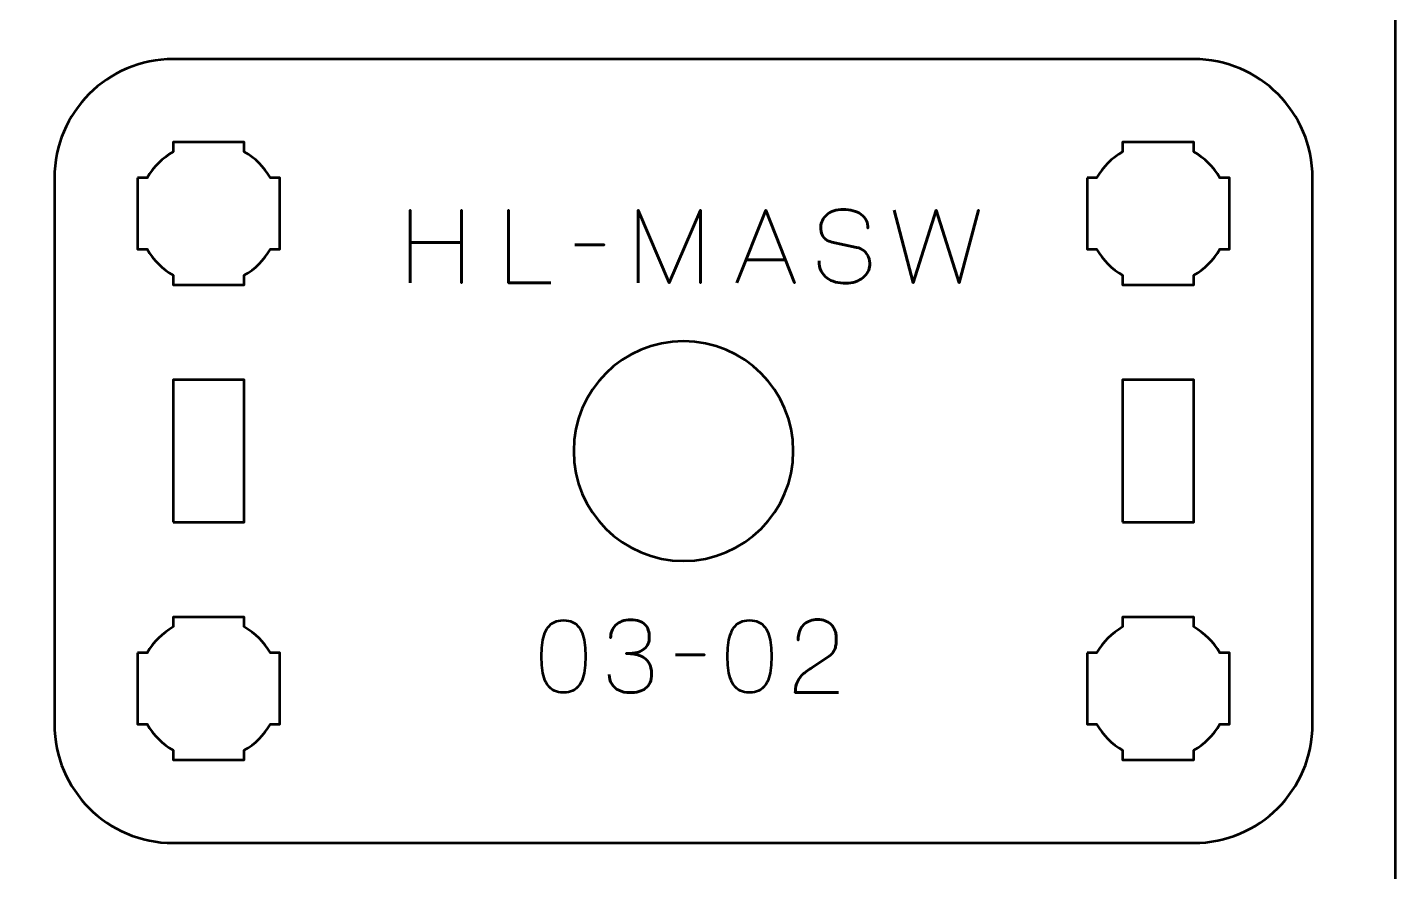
# Model space of a CAD drawing. Header units: centimetres. Extents: x -21 to 0, y -29.7 to 0.
# Drawn here: x -5.76 to 0, y -9.82 to -6.27 of the extents above; entities that cross this region are included whole.
import ezdxf

# ---------------------------------------------------------------- set-up
doc = ezdxf.new("R2010")
doc.units = ezdxf.units.CM
doc.header["$MEASUREMENT"] = 0
doc.layers.add('Layer 1', color=7, linetype='Continuous')

msp = doc.modelspace()

# ---------------------------------------------------------------- linework, layer by layer
at = {"layer": 'Layer 1', "lineweight": 53}
for points in [[(-5.15, -8.35), (-4.85, -8.35), (-4.85, -7.75), (-5.15, -7.75), (-5.15, -8.35)], [(-1.15, -8.35), (-0.85, -8.35), (-0.85, -7.75), (-1.15, -7.75), (-1.15, -8.35)]]:
    msp.add_lwpolyline(points, close=True, dxfattribs=at)
at = {"layer": 'Layer 1', "color": 1, "lineweight": 53}
msp.add_open_spline([(-21.00003, -29.19995), (-21.00003, -29.19995), (-21.00003, -2.89992), (-21.00003, -2.89992), (-21.00003, -2.89992), (-21.00003, -2.81709), (-20.93286, -2.74992), (-20.85003, -2.74992), (-20.85003, -2.74992), (-20.7672, -2.74992), (-20.70003, -2.68275), (-20.70003, -2.59992), (-20.70003, -2.59992), (-20.70003, -2.51709), (-20.7672, -2.44992), (-20.85003, -2.44992), (-20.85003, -2.44992), (-20.93286, -2.44992), (-21.00003, -2.38275), (-21.00003, -2.29992), (-21.00003, -2.29992), (-21.00003, -2.21709), (-20.93286, -2.14992), (-20.85003, -2.14992), (-20.85003, -2.14992), (-20.7672, -2.14992), (-20.70003, -2.08275), (-20.70003, -1.99992), (-20.70003, -1.99992), (-20.70003, -1.91709), (-20.7672, -1.84992), (-20.85003, -1.84992), (-20.85003, -1.84992), (-20.93286, -1.84992), (-21.00003, -1.78275), (-21.00003, -1.69992), (-21.00003, -1.69992), (-21.00003, -1.61709), (-20.93286, -1.54992), (-20.85003, -1.54992), (-20.85003, -1.54992), (-20.7672, -1.54992), (-20.70003, -1.48275), (-20.70003, -1.39992), (-20.70003, -1.39992), (-20.70003, -1.31709), (-20.7672, -1.24992), (-20.85003, -1.24992), (-20.85003, -1.24992), (-20.93286, -1.24992), (-21.00003, -1.18275), (-21.00003, -1.09992), (-21.00003, -1.09992), (-21.00003, -1.09992), (-21.00003, -0.49992), (-21.00003, -0.49992), (-21.00003, -0.49992), (-21.00003, -0.22295), (-20.77694, 0.00004), (-20.49994, 0.00004), (-20.49994, 0.00004), (-20.49994, 0.00004), (-0.50008, 0.00004), (-0.50008, 0.00004), (-0.50008, 0.00004), (-0.22294, 0.00004), (0.00002, -0.22295), (0.00002, -0.49992), (0.00002, -0.49992), (0.00002, -0.49992), (0.00002, -29.19995), (0.00002, -29.19995), (0.00002, -29.19995), (0.00002, -29.47695), (-0.22294, -29.70004), (-0.50008, -29.70004), (-0.50008, -29.70004), (-0.50008, -29.70004), (-20.49994, -29.70004), (-20.49994, -29.70004), (-20.49994, -29.70004), (-20.77694, -29.70004), (-21.00003, -29.47695), (-21.00003, -29.19995)], degree=3, knots=[0, 0, 0, 0, 0.047619, 0.047619, 0.047619, 0.047619, 0.0952381, 0.0952381, 0.0952381, 0.0952381, 0.1428571, 0.1428571, 0.1428571, 0.1428571, 0.1904762, 0.1904762, 0.1904762, 0.1904762, 0.2380952, 0.2380952, 0.2380952, 0.2380952, 0.2857143, 0.2857143, 0.2857143, 0.2857143, 0.3333333, 0.3333333, 0.3333333, 0.3333333, 0.3809524, 0.3809524, 0.3809524, 0.3809524, 0.4285714, 0.4285714, 0.4285714, 0.4285714, 0.4761905, 0.4761905, 0.4761905, 0.4761905, 0.5238095, 0.5238095, 0.5238095, 0.5238095, 0.5714286, 0.5714286, 0.5714286, 0.5714286, 0.6190476, 0.6190476, 0.6190476, 0.6190476, 0.6666667, 0.6666667, 0.6666667, 0.6666667, 0.7142857, 0.7142857, 0.7142857, 0.7142857, 0.7619048, 0.7619048, 0.7619048, 0.7619048, 0.8095238, 0.8095238, 0.8095238, 0.8095238, 0.8571429, 0.8571429, 0.8571429, 0.8571429, 0.9047619, 0.9047619, 0.9047619, 0.9047619, 0.952381, 0.952381, 0.952381, 0.952381, 1, 1, 1, 1], dxfattribs=at)
at = {"layer": 'Layer 1', "color": 3, "lineweight": 53}
msp.add_open_spline([(-5.65, -9.2), (-5.65, -9.2), (-5.65, -6.9), (-5.65, -6.9), (-5.65, -6.9), (-5.65, -6.62391), (-5.42609, -6.4), (-5.15, -6.4), (-5.15, -6.4), (-5.15, -6.4), (-0.85, -6.4), (-0.85, -6.4), (-0.85, -6.4), (-0.57391, -6.4), (-0.35, -6.62391), (-0.35, -6.9), (-0.35, -6.9), (-0.35, -6.9), (-0.35, -9.2), (-0.35, -9.2), (-0.35, -9.2), (-0.35, -9.47609), (-0.57391, -9.7), (-0.85, -9.7), (-0.85, -9.7), (-0.85, -9.7), (-5.15, -9.7), (-5.15, -9.7), (-5.15, -9.7), (-5.42609, -9.7), (-5.65, -9.47609), (-5.65, -9.2)], degree=3, knots=[0, 0, 0, 0, 0.125, 0.125, 0.125, 0.125, 0.25, 0.25, 0.25, 0.25, 0.375, 0.375, 0.375, 0.375, 0.5, 0.5, 0.5, 0.5, 0.625, 0.625, 0.625, 0.625, 0.75, 0.75, 0.75, 0.75, 0.875, 0.875, 0.875, 0.875, 1, 1, 1, 1], dxfattribs=at)
at = {"layer": 'Layer 1', "lineweight": 53}
for points, knots in [([(-5.3, -6.9), (-5.3, -6.9), (-5.25985, -6.9), (-5.25985, -6.9), (-5.25985, -6.9), (-5.2335, -6.85447), (-5.19553, -6.8165), (-5.15, -6.79015), (-5.15, -6.79015), (-5.15, -6.79015), (-5.15, -6.75), (-5.15, -6.75), (-5.15, -6.75), (-5.15, -6.75), (-5, -6.75), (-5, -6.75), (-5, -6.75), (-5, -6.75), (-4.85, -6.75), (-4.85, -6.75), (-4.85, -6.75), (-4.85, -6.75), (-4.85, -6.79015), (-4.85, -6.79015), (-4.85, -6.79015), (-4.80447, -6.8165), (-4.7665, -6.85447), (-4.74015, -6.9), (-4.74015, -6.9), (-4.74015, -6.9), (-4.7, -6.9), (-4.7, -6.9), (-4.7, -6.9), (-4.7, -6.9), (-4.7, -7.05), (-4.7, -7.05), (-4.7, -7.05), (-4.7, -7.05), (-4.7, -7.2), (-4.7, -7.2), (-4.7, -7.2), (-4.7, -7.2), (-4.74015, -7.2), (-4.74015, -7.2), (-4.74015, -7.2), (-4.7665, -7.24553), (-4.80447, -7.2835), (-4.85, -7.30985), (-4.85, -7.30985), (-4.85, -7.30985), (-4.85, -7.35), (-4.85, -7.35), (-4.85, -7.35), (-4.85, -7.35), (-5, -7.35), (-5, -7.35), (-5, -7.35), (-5, -7.35), (-5.15, -7.35), (-5.15, -7.35), (-5.15, -7.35), (-5.15, -7.35), (-5.15, -7.30985), (-5.15, -7.30985), (-5.15, -7.30985), (-5.19553, -7.2835), (-5.2335, -7.24553), (-5.25985, -7.2), (-5.25985, -7.2), (-5.25985, -7.2), (-5.3, -7.2), (-5.3, -7.2), (-5.3, -7.2), (-5.3, -7.2), (-5.3, -7.05), (-5.3, -7.05), (-5.3, -7.05), (-5.3, -7.05), (-5.3, -6.9), (-5.3, -6.9)], [0, 0, 0, 0, 0.05, 0.05, 0.05, 0.05, 0.1, 0.1, 0.1, 0.1, 0.15, 0.15, 0.15, 0.15, 0.2, 0.2, 0.2, 0.2, 0.25, 0.25, 0.25, 0.25, 0.3, 0.3, 0.3, 0.3, 0.35, 0.35, 0.35, 0.35, 0.4, 0.4, 0.4, 0.4, 0.45, 0.45, 0.45, 0.45, 0.5, 0.5, 0.5, 0.5, 0.55, 0.55, 0.55, 0.55, 0.6, 0.6, 0.6, 0.6, 0.65, 0.65, 0.65, 0.65, 0.7, 0.7, 0.7, 0.7, 0.75, 0.75, 0.75, 0.75, 0.8, 0.8, 0.8, 0.8, 0.85, 0.85, 0.85, 0.85, 0.9, 0.9, 0.9, 0.9, 0.95, 0.95, 0.95, 0.95, 1, 1, 1, 1]), ([(-1.3, -6.9), (-1.3, -6.9), (-1.25985, -6.9), (-1.25985, -6.9), (-1.25985, -6.9), (-1.2335, -6.85447), (-1.19553, -6.8165), (-1.15, -6.79015), (-1.15, -6.79015), (-1.15, -6.79015), (-1.15, -6.75), (-1.15, -6.75), (-1.15, -6.75), (-1.15, -6.75), (-1, -6.75), (-1, -6.75), (-1, -6.75), (-1, -6.75), (-0.85, -6.75), (-0.85, -6.75), (-0.85, -6.75), (-0.85, -6.75), (-0.85, -6.79015), (-0.85, -6.79015), (-0.85, -6.79015), (-0.80447, -6.8165), (-0.7665, -6.85447), (-0.74015, -6.9), (-0.74015, -6.9), (-0.74015, -6.9), (-0.7, -6.9), (-0.7, -6.9), (-0.7, -6.9), (-0.7, -6.9), (-0.7, -7.05), (-0.7, -7.05), (-0.7, -7.05), (-0.7, -7.05), (-0.7, -7.2), (-0.7, -7.2), (-0.7, -7.2), (-0.7, -7.2), (-0.74015, -7.2), (-0.74015, -7.2), (-0.74015, -7.2), (-0.7665, -7.24553), (-0.80447, -7.2835), (-0.85, -7.30985), (-0.85, -7.30985), (-0.85, -7.30985), (-0.85, -7.35), (-0.85, -7.35), (-0.85, -7.35), (-0.85, -7.35), (-1, -7.35), (-1, -7.35), (-1, -7.35), (-1, -7.35), (-1.15, -7.35), (-1.15, -7.35), (-1.15, -7.35), (-1.15, -7.35), (-1.15, -7.30985), (-1.15, -7.30985), (-1.15, -7.30985), (-1.19553, -7.2835), (-1.2335, -7.24553), (-1.25985, -7.2), (-1.25985, -7.2), (-1.25985, -7.2), (-1.3, -7.2), (-1.3, -7.2), (-1.3, -7.2), (-1.3, -7.2), (-1.3, -7.05), (-1.3, -7.05), (-1.3, -7.05), (-1.3, -7.05), (-1.3, -6.9), (-1.3, -6.9)], [0, 0, 0, 0, 0.05, 0.05, 0.05, 0.05, 0.1, 0.1, 0.1, 0.1, 0.15, 0.15, 0.15, 0.15, 0.2, 0.2, 0.2, 0.2, 0.25, 0.25, 0.25, 0.25, 0.3, 0.3, 0.3, 0.3, 0.35, 0.35, 0.35, 0.35, 0.4, 0.4, 0.4, 0.4, 0.45, 0.45, 0.45, 0.45, 0.5, 0.5, 0.5, 0.5, 0.55, 0.55, 0.55, 0.55, 0.6, 0.6, 0.6, 0.6, 0.65, 0.65, 0.65, 0.65, 0.7, 0.7, 0.7, 0.7, 0.75, 0.75, 0.75, 0.75, 0.8, 0.8, 0.8, 0.8, 0.85, 0.85, 0.85, 0.85, 0.9, 0.9, 0.9, 0.9, 0.95, 0.95, 0.95, 0.95, 1, 1, 1, 1]), ([(-2.53748, -8.04999), (-2.53748, -8.30539), (-2.74459, -8.5125), (-2.99997, -8.5125), (-2.99997, -8.5125), (-3.25537, -8.5125), (-3.46248, -8.30539), (-3.46248, -8.04999), (-3.46248, -8.04999), (-3.46248, -7.79461), (-3.25537, -7.5875), (-2.99997, -7.5875), (-2.99997, -7.5875), (-2.74459, -7.5875), (-2.53748, -7.79461), (-2.53748, -8.04999)], [0, 0, 0, 0, 0.25, 0.25, 0.25, 0.25, 0.5, 0.5, 0.5, 0.5, 0.75, 0.75, 0.75, 0.75, 1, 1, 1, 1]), ([(-5.3, -8.9), (-5.3, -8.9), (-5.25985, -8.9), (-5.25985, -8.9), (-5.25985, -8.9), (-5.2335, -8.85447), (-5.19553, -8.8165), (-5.15, -8.79015), (-5.15, -8.79015), (-5.15, -8.79015), (-5.15, -8.75), (-5.15, -8.75), (-5.15, -8.75), (-5.15, -8.75), (-5, -8.75), (-5, -8.75), (-5, -8.75), (-5, -8.75), (-4.85, -8.75), (-4.85, -8.75), (-4.85, -8.75), (-4.85, -8.75), (-4.85, -8.79015), (-4.85, -8.79015), (-4.85, -8.79015), (-4.80447, -8.8165), (-4.7665, -8.85447), (-4.74015, -8.9), (-4.74015, -8.9), (-4.74015, -8.9), (-4.7, -8.9), (-4.7, -8.9), (-4.7, -8.9), (-4.7, -8.9), (-4.7, -9.05), (-4.7, -9.05), (-4.7, -9.05), (-4.7, -9.05), (-4.7, -9.2), (-4.7, -9.2), (-4.7, -9.2), (-4.7, -9.2), (-4.74015, -9.2), (-4.74015, -9.2), (-4.74015, -9.2), (-4.7665, -9.24553), (-4.80447, -9.2835), (-4.85, -9.30985), (-4.85, -9.30985), (-4.85, -9.30985), (-4.85, -9.35), (-4.85, -9.35), (-4.85, -9.35), (-4.85, -9.35), (-5, -9.35), (-5, -9.35), (-5, -9.35), (-5, -9.35), (-5.15, -9.35), (-5.15, -9.35), (-5.15, -9.35), (-5.15, -9.35), (-5.15, -9.30985), (-5.15, -9.30985), (-5.15, -9.30985), (-5.19553, -9.2835), (-5.2335, -9.24553), (-5.25985, -9.2), (-5.25985, -9.2), (-5.25985, -9.2), (-5.3, -9.2), (-5.3, -9.2), (-5.3, -9.2), (-5.3, -9.2), (-5.3, -9.05), (-5.3, -9.05), (-5.3, -9.05), (-5.3, -9.05), (-5.3, -8.9), (-5.3, -8.9)], [0, 0, 0, 0, 0.05, 0.05, 0.05, 0.05, 0.1, 0.1, 0.1, 0.1, 0.15, 0.15, 0.15, 0.15, 0.2, 0.2, 0.2, 0.2, 0.25, 0.25, 0.25, 0.25, 0.3, 0.3, 0.3, 0.3, 0.35, 0.35, 0.35, 0.35, 0.4, 0.4, 0.4, 0.4, 0.45, 0.45, 0.45, 0.45, 0.5, 0.5, 0.5, 0.5, 0.55, 0.55, 0.55, 0.55, 0.6, 0.6, 0.6, 0.6, 0.65, 0.65, 0.65, 0.65, 0.7, 0.7, 0.7, 0.7, 0.75, 0.75, 0.75, 0.75, 0.8, 0.8, 0.8, 0.8, 0.85, 0.85, 0.85, 0.85, 0.9, 0.9, 0.9, 0.9, 0.95, 0.95, 0.95, 0.95, 1, 1, 1, 1]), ([(-1.3, -8.9), (-1.3, -8.9), (-1.25985, -8.9), (-1.25985, -8.9), (-1.25985, -8.9), (-1.2335, -8.85447), (-1.19553, -8.8165), (-1.15, -8.79015), (-1.15, -8.79015), (-1.15, -8.79015), (-1.15, -8.75), (-1.15, -8.75), (-1.15, -8.75), (-1.15, -8.75), (-1, -8.75), (-1, -8.75), (-1, -8.75), (-1, -8.75), (-0.85, -8.75), (-0.85, -8.75), (-0.85, -8.75), (-0.85, -8.75), (-0.85, -8.79015), (-0.85, -8.79015), (-0.85, -8.79015), (-0.80447, -8.8165), (-0.7665, -8.85447), (-0.74015, -8.9), (-0.74015, -8.9), (-0.74015, -8.9), (-0.7, -8.9), (-0.7, -8.9), (-0.7, -8.9), (-0.7, -8.9), (-0.7, -9.05), (-0.7, -9.05), (-0.7, -9.05), (-0.7, -9.05), (-0.7, -9.2), (-0.7, -9.2), (-0.7, -9.2), (-0.7, -9.2), (-0.74015, -9.2), (-0.74015, -9.2), (-0.74015, -9.2), (-0.7665, -9.24553), (-0.80447, -9.2835), (-0.85, -9.30985), (-0.85, -9.30985), (-0.85, -9.30985), (-0.85, -9.35), (-0.85, -9.35), (-0.85, -9.35), (-0.85, -9.35), (-1, -9.35), (-1, -9.35), (-1, -9.35), (-1, -9.35), (-1.15, -9.35), (-1.15, -9.35), (-1.15, -9.35), (-1.15, -9.35), (-1.15, -9.30985), (-1.15, -9.30985), (-1.15, -9.30985), (-1.19553, -9.2835), (-1.2335, -9.24553), (-1.25985, -9.2), (-1.25985, -9.2), (-1.25985, -9.2), (-1.3, -9.2), (-1.3, -9.2), (-1.3, -9.2), (-1.3, -9.2), (-1.3, -9.05), (-1.3, -9.05), (-1.3, -9.05), (-1.3, -9.05), (-1.3, -8.9), (-1.3, -8.9)], [0, 0, 0, 0, 0.05, 0.05, 0.05, 0.05, 0.1, 0.1, 0.1, 0.1, 0.15, 0.15, 0.15, 0.15, 0.2, 0.2, 0.2, 0.2, 0.25, 0.25, 0.25, 0.25, 0.3, 0.3, 0.3, 0.3, 0.35, 0.35, 0.35, 0.35, 0.4, 0.4, 0.4, 0.4, 0.45, 0.45, 0.45, 0.45, 0.5, 0.5, 0.5, 0.5, 0.55, 0.55, 0.55, 0.55, 0.6, 0.6, 0.6, 0.6, 0.65, 0.65, 0.65, 0.65, 0.7, 0.7, 0.7, 0.7, 0.75, 0.75, 0.75, 0.75, 0.8, 0.8, 0.8, 0.8, 0.85, 0.85, 0.85, 0.85, 0.9, 0.9, 0.9, 0.9, 0.95, 0.95, 0.95, 0.95, 1, 1, 1, 1])]:
    msp.add_open_spline(points, degree=3, knots=knots, dxfattribs=at)
at = {"layer": 'Layer 1', "color": 5, "lineweight": 53}
for points, knots in [([(-4.15082, -7.34112), (-4.15082, -7.34112), (-4.15082, -7.17221), (-4.15082, -7.17221), (-4.15082, -7.17221), (-4.15082, -7.17221), (-3.93535, -7.17221), (-3.93535, -7.17221), (-3.93535, -7.17221), (-3.93535, -7.17221), (-3.93535, -7.34112), (-3.93535, -7.34112), (-3.93535, -7.34112), (-3.93535, -7.34112), (-3.93535, -7.03632), (-3.93535, -7.03632), (-3.93535, -7.03632), (-3.93535, -7.03632), (-3.93535, -7.17221), (-3.93535, -7.17221), (-3.93535, -7.17221), (-3.93535, -7.17221), (-4.15082, -7.17221), (-4.15082, -7.17221), (-4.15082, -7.17221), (-4.15082, -7.17221), (-4.15082, -7.03632), (-4.15082, -7.03632), (-4.15082, -7.03632), (-4.15082, -7.03632), (-4.15082, -7.34112), (-4.15082, -7.34112)], [0, 0, 0, 0, 0.125, 0.125, 0.125, 0.125, 0.25, 0.25, 0.25, 0.25, 0.375, 0.375, 0.375, 0.375, 0.5, 0.5, 0.5, 0.5, 0.625, 0.625, 0.625, 0.625, 0.75, 0.75, 0.75, 0.75, 0.875, 0.875, 0.875, 0.875, 1, 1, 1, 1]), ([(-3.55943, -7.34112), (-3.55943, -7.34112), (-3.73765, -7.34112), (-3.73765, -7.34112), (-3.73765, -7.34112), (-3.73765, -7.34112), (-3.73765, -7.0359), (-3.73765, -7.0359), (-3.73765, -7.0359), (-3.73765, -7.0359), (-3.73765, -7.34112), (-3.73765, -7.34112), (-3.73765, -7.34112), (-3.73765, -7.34112), (-3.55943, -7.34112), (-3.55943, -7.34112)], [0, 0, 0, 0, 0.25, 0.25, 0.25, 0.25, 0.5, 0.5, 0.5, 0.5, 0.75, 0.75, 0.75, 0.75, 1, 1, 1, 1]), ([(-3.19156, -7.34112), (-3.19156, -7.34112), (-3.19156, -7.0359), (-3.19156, -7.0359), (-3.19156, -7.0359), (-3.19156, -7.0359), (-3.06033, -7.34112), (-3.06033, -7.34112), (-3.06033, -7.34112), (-3.06033, -7.34112), (-2.92867, -7.0359), (-2.92867, -7.0359), (-2.92867, -7.0359), (-2.92867, -7.0359), (-2.92867, -7.34112), (-2.92867, -7.34112), (-2.92867, -7.34112), (-2.92867, -7.34112), (-2.92867, -7.0359), (-2.92867, -7.0359), (-2.92867, -7.0359), (-2.92867, -7.0359), (-3.06033, -7.34112), (-3.06033, -7.34112), (-3.06033, -7.34112), (-3.06033, -7.34112), (-3.19156, -7.0359), (-3.19156, -7.0359), (-3.19156, -7.0359), (-3.19156, -7.0359), (-3.19156, -7.34112), (-3.19156, -7.34112)], [0, 0, 0, 0, 0.125, 0.125, 0.125, 0.125, 0.25, 0.25, 0.25, 0.25, 0.375, 0.375, 0.375, 0.375, 0.5, 0.5, 0.5, 0.5, 0.625, 0.625, 0.625, 0.625, 0.75, 0.75, 0.75, 0.75, 0.875, 0.875, 0.875, 0.875, 1, 1, 1, 1]), ([(-2.77458, -7.34112), (-2.77458, -7.34112), (-2.65351, -7.0359), (-2.65351, -7.0359), (-2.65351, -7.0359), (-2.65351, -7.0359), (-2.53201, -7.34112), (-2.53201, -7.34112), (-2.53201, -7.34112), (-2.53201, -7.34112), (-2.65351, -7.0359), (-2.65351, -7.0359), (-2.65351, -7.0359), (-2.65351, -7.0359), (-2.77458, -7.34112), (-2.77458, -7.34112)], [0, 0, 0, 0, 0.25, 0.25, 0.25, 0.25, 0.5, 0.5, 0.5, 0.5, 0.75, 0.75, 0.75, 0.75, 1, 1, 1, 1]), ([(-2.42872, -7.24883), (-2.42858, -7.2657), (-2.42562, -7.28016), (-2.41969, -7.29223), (-2.41969, -7.29223), (-2.41383, -7.30422), (-2.40565, -7.31403), (-2.39535, -7.32165), (-2.39535, -7.32165), (-2.38498, -7.3292), (-2.37305, -7.33477), (-2.35958, -7.33837), (-2.35958, -7.33837), (-2.34617, -7.3419), (-2.33178, -7.34366), (-2.31654, -7.34366), (-2.31654, -7.34366), (-2.30116, -7.34359), (-2.28733, -7.34133), (-2.27498, -7.33703), (-2.27498, -7.33703), (-2.2627, -7.33272), (-2.25219, -7.32694), (-2.24337, -7.31967), (-2.24337, -7.31967), (-2.23462, -7.3124), (-2.22785, -7.30429), (-2.22305, -7.29526), (-2.22305, -7.29526), (-2.21825, -7.28623), (-2.21571, -7.27699), (-2.21536, -7.26746), (-2.21536, -7.26746), (-2.21494, -7.25497), (-2.21677, -7.24354), (-2.22079, -7.23324), (-2.22079, -7.23324), (-2.22482, -7.22294), (-2.23103, -7.21433), (-2.23942, -7.20728), (-2.23942, -7.20728), (-2.24775, -7.20022), (-2.25826, -7.19528), (-2.27082, -7.19253), (-2.27082, -7.19253), (-2.27082, -7.19253), (-2.37453, -7.17009), (-2.37453, -7.17009), (-2.37453, -7.17009), (-2.38427, -7.16805), (-2.39267, -7.16459), (-2.39958, -7.15979), (-2.39958, -7.15979), (-2.4065, -7.15493), (-2.41186, -7.14822), (-2.41553, -7.13961), (-2.41553, -7.13961), (-2.4192, -7.13108), (-2.4211, -7.12021), (-2.4211, -7.10702), (-2.4211, -7.10702), (-2.4211, -7.097), (-2.41905, -7.08755), (-2.41489, -7.07866), (-2.41489, -7.07866), (-2.4108, -7.06977), (-2.40473, -7.06193), (-2.39676, -7.05502), (-2.39676, -7.05502), (-2.38879, -7.04818), (-2.37891, -7.04281), (-2.3672, -7.03893), (-2.3672, -7.03893), (-2.35541, -7.03498), (-2.34194, -7.03301), (-2.3267, -7.03294), (-2.3267, -7.03294), (-2.31139, -7.03294), (-2.29735, -7.0347), (-2.28451, -7.03823), (-2.28451, -7.03823), (-2.27174, -7.04176), (-2.26066, -7.04684), (-2.25135, -7.05361), (-2.25135, -7.05361), (-2.24203, -7.06038), (-2.23484, -7.06871), (-2.2299, -7.07844), (-2.2299, -7.07844), (-2.22496, -7.08825), (-2.22263, -7.09947), (-2.22298, -7.1121), (-2.22298, -7.1121), (-2.22263, -7.09947), (-2.22496, -7.08825), (-2.2299, -7.07844), (-2.2299, -7.07844), (-2.23484, -7.06871), (-2.24203, -7.06038), (-2.25135, -7.05361), (-2.25135, -7.05361), (-2.26066, -7.04684), (-2.27174, -7.04176), (-2.28451, -7.03823), (-2.28451, -7.03823), (-2.29735, -7.0347), (-2.31139, -7.03294), (-2.3267, -7.03294), (-2.3267, -7.03294), (-2.34194, -7.03301), (-2.35541, -7.03498), (-2.3672, -7.03893), (-2.3672, -7.03893), (-2.37891, -7.04281), (-2.38879, -7.04818), (-2.39676, -7.05502), (-2.39676, -7.05502), (-2.40473, -7.06193), (-2.4108, -7.06977), (-2.41489, -7.07866), (-2.41489, -7.07866), (-2.41905, -7.08755), (-2.4211, -7.097), (-2.4211, -7.10702), (-2.4211, -7.10702), (-2.4211, -7.12021), (-2.41927, -7.13108), (-2.41574, -7.13954), (-2.41574, -7.13954), (-2.41214, -7.14808), (-2.40685, -7.15471), (-2.39993, -7.15958), (-2.39993, -7.15958), (-2.39302, -7.16438), (-2.38455, -7.16791), (-2.37453, -7.17009), (-2.37453, -7.17009), (-2.37453, -7.17009), (-2.27082, -7.19253), (-2.27082, -7.19253), (-2.27082, -7.19253), (-2.25798, -7.19528), (-2.24739, -7.20022), (-2.23907, -7.20728), (-2.23907, -7.20728), (-2.23067, -7.21433), (-2.22453, -7.22294), (-2.22058, -7.23324), (-2.22058, -7.23324), (-2.2167, -7.24354), (-2.21494, -7.25497), (-2.21536, -7.26746), (-2.21536, -7.26746), (-2.21571, -7.27699), (-2.21825, -7.28623), (-2.22305, -7.29526), (-2.22305, -7.29526), (-2.22785, -7.30429), (-2.23462, -7.3124), (-2.24337, -7.31967), (-2.24337, -7.31967), (-2.25219, -7.32694), (-2.2627, -7.33272), (-2.27498, -7.33703), (-2.27498, -7.33703), (-2.28733, -7.34133), (-2.30116, -7.34359), (-2.31654, -7.34366), (-2.31654, -7.34366), (-2.33178, -7.34366), (-2.34617, -7.3419), (-2.35958, -7.33837), (-2.35958, -7.33837), (-2.37305, -7.33477), (-2.38498, -7.3292), (-2.39535, -7.32165), (-2.39535, -7.32165), (-2.40565, -7.31403), (-2.41383, -7.30422), (-2.41969, -7.29223), (-2.41969, -7.29223), (-2.42562, -7.28016), (-2.42858, -7.2657), (-2.42872, -7.24883)], [0, 0, 0, 0, 0.0217391, 0.0217391, 0.0217391, 0.0217391, 0.0434783, 0.0434783, 0.0434783, 0.0434783, 0.0652174, 0.0652174, 0.0652174, 0.0652174, 0.0869565, 0.0869565, 0.0869565, 0.0869565, 0.1086957, 0.1086957, 0.1086957, 0.1086957, 0.1304348, 0.1304348, 0.1304348, 0.1304348, 0.1521739, 0.1521739, 0.1521739, 0.1521739, 0.173913, 0.173913, 0.173913, 0.173913, 0.1956522, 0.1956522, 0.1956522, 0.1956522, 0.2173913, 0.2173913, 0.2173913, 0.2173913, 0.2391304, 0.2391304, 0.2391304, 0.2391304, 0.2608696, 0.2608696, 0.2608696, 0.2608696, 0.2826087, 0.2826087, 0.2826087, 0.2826087, 0.3043478, 0.3043478, 0.3043478, 0.3043478, 0.326087, 0.326087, 0.326087, 0.326087, 0.3478261, 0.3478261, 0.3478261, 0.3478261, 0.3695652, 0.3695652, 0.3695652, 0.3695652, 0.3913043, 0.3913043, 0.3913043, 0.3913043, 0.4130435, 0.4130435, 0.4130435, 0.4130435, 0.4347826, 0.4347826, 0.4347826, 0.4347826, 0.4565217, 0.4565217, 0.4565217, 0.4565217, 0.4782609, 0.4782609, 0.4782609, 0.4782609, 0.5, 0.5, 0.5, 0.5, 0.5217391, 0.5217391, 0.5217391, 0.5217391, 0.5434783, 0.5434783, 0.5434783, 0.5434783, 0.5652174, 0.5652174, 0.5652174, 0.5652174, 0.5869565, 0.5869565, 0.5869565, 0.5869565, 0.6086957, 0.6086957, 0.6086957, 0.6086957, 0.6304348, 0.6304348, 0.6304348, 0.6304348, 0.6521739, 0.6521739, 0.6521739, 0.6521739, 0.673913, 0.673913, 0.673913, 0.673913, 0.6956522, 0.6956522, 0.6956522, 0.6956522, 0.7173913, 0.7173913, 0.7173913, 0.7173913, 0.7391304, 0.7391304, 0.7391304, 0.7391304, 0.7608696, 0.7608696, 0.7608696, 0.7608696, 0.7826087, 0.7826087, 0.7826087, 0.7826087, 0.8043478, 0.8043478, 0.8043478, 0.8043478, 0.826087, 0.826087, 0.826087, 0.826087, 0.8478261, 0.8478261, 0.8478261, 0.8478261, 0.8695652, 0.8695652, 0.8695652, 0.8695652, 0.8913043, 0.8913043, 0.8913043, 0.8913043, 0.9130435, 0.9130435, 0.9130435, 0.9130435, 0.9347826, 0.9347826, 0.9347826, 0.9347826, 0.9565217, 0.9565217, 0.9565217, 0.9565217, 0.9782609, 0.9782609, 0.9782609, 0.9782609, 1, 1, 1, 1]), ([(-2.11249, -7.0359), (-2.11249, -7.0359), (-2.03206, -7.34112), (-2.03206, -7.34112), (-2.03206, -7.34112), (-2.03206, -7.34112), (-1.93512, -7.0359), (-1.93512, -7.0359), (-1.93512, -7.0359), (-1.93512, -7.0359), (-1.83817, -7.34112), (-1.83817, -7.34112), (-1.83817, -7.34112), (-1.83817, -7.34112), (-1.75774, -7.0359), (-1.75774, -7.0359), (-1.75774, -7.0359), (-1.75774, -7.0359), (-1.83817, -7.34112), (-1.83817, -7.34112), (-1.83817, -7.34112), (-1.83817, -7.34112), (-1.93512, -7.0359), (-1.93512, -7.0359), (-1.93512, -7.0359), (-1.93512, -7.0359), (-2.03206, -7.34112), (-2.03206, -7.34112), (-2.03206, -7.34112), (-2.03206, -7.34112), (-2.11249, -7.0359), (-2.11249, -7.0359)], [0, 0, 0, 0, 0.125, 0.125, 0.125, 0.125, 0.25, 0.25, 0.25, 0.25, 0.375, 0.375, 0.375, 0.375, 0.5, 0.5, 0.5, 0.5, 0.625, 0.625, 0.625, 0.625, 0.75, 0.75, 0.75, 0.75, 0.875, 0.875, 0.875, 0.875, 1, 1, 1, 1]), ([(-3.45741, -7.18152), (-3.45741, -7.18152), (-3.33422, -7.18152), (-3.33422, -7.18152), (-3.33422, -7.18152), (-3.33422, -7.18152), (-3.45741, -7.18152), (-3.45741, -7.18152)], [0, 0, 0, 0, 0.5, 0.5, 0.5, 0.5, 1, 1, 1, 1]), ([(-2.73648, -7.24502), (-2.73648, -7.24502), (-2.57054, -7.24502), (-2.57054, -7.24502), (-2.57054, -7.24502), (-2.57054, -7.24502), (-2.73648, -7.24502), (-2.73648, -7.24502)], [0, 0, 0, 0, 0.5, 0.5, 0.5, 0.5, 1, 1, 1, 1]), ([(-3.31284, -8.99043), (-3.31277, -9.00567), (-3.30924, -9.01893), (-3.30226, -9.03043), (-3.30226, -9.03043), (-3.29527, -9.04186), (-3.28532, -9.05082), (-3.27234, -9.05724), (-3.27234, -9.05724), (-3.25936, -9.06366), (-3.24377, -9.06691), (-3.22563, -9.06705), (-3.22563, -9.06705), (-3.21202, -9.06705), (-3.19967, -9.06564), (-3.18845, -9.06268), (-3.18845, -9.06268), (-3.1773, -9.05971), (-3.16771, -9.05513), (-3.15959, -9.04885), (-3.15959, -9.04885), (-3.15148, -9.04257), (-3.14527, -9.03445), (-3.14083, -9.02458), (-3.14083, -9.02458), (-3.13645, -9.01463), (-3.13427, -9.0027), (-3.1342, -8.98873), (-3.1342, -8.98873), (-3.13412, -8.97011), (-3.13793, -8.95437), (-3.14548, -8.9416), (-3.14548, -8.9416), (-3.15303, -8.92883), (-3.16475, -8.91924), (-3.18048, -8.91268), (-3.18048, -8.91268), (-3.19621, -8.90611), (-3.21639, -8.9028), (-3.24087, -8.9028), (-3.24087, -8.9028), (-3.2226, -8.90287), (-3.20729, -8.90118), (-3.1948, -8.89772), (-3.1948, -8.89772), (-3.18238, -8.89426), (-3.17244, -8.88939), (-3.16496, -8.88304), (-3.16496, -8.88304), (-3.15748, -8.87676), (-3.15205, -8.86928), (-3.1488, -8.86068), (-3.1488, -8.86068), (-3.14548, -8.85214), (-3.14386, -8.84276), (-3.14393, -8.83253), (-3.14393, -8.83253), (-3.14386, -8.82229), (-3.14527, -8.81284), (-3.14809, -8.80409), (-3.14809, -8.80409), (-3.15085, -8.79534), (-3.15536, -8.78765), (-3.1615, -8.78109), (-3.1615, -8.78109), (-3.16764, -8.77453), (-3.17575, -8.76938), (-3.1857, -8.76571), (-3.1857, -8.76571), (-3.19572, -8.76204), (-3.20793, -8.76021), (-3.22225, -8.76014), (-3.22225, -8.76014), (-3.2365, -8.76021), (-3.24899, -8.76232), (-3.25957, -8.76642), (-3.25957, -8.76642), (-3.27023, -8.77051), (-3.27897, -8.77608), (-3.28603, -8.78321), (-3.28603, -8.78321), (-3.29301, -8.79033), (-3.29824, -8.79845), (-3.30169, -8.80762), (-3.30169, -8.80762), (-3.30522, -8.81679), (-3.30691, -8.82653), (-3.30691, -8.83676), (-3.30691, -8.83676), (-3.30691, -8.82653), (-3.30522, -8.81679), (-3.30169, -8.80762), (-3.30169, -8.80762), (-3.29824, -8.79845), (-3.29301, -8.79033), (-3.28603, -8.78321), (-3.28603, -8.78321), (-3.27897, -8.77608), (-3.27023, -8.77051), (-3.25957, -8.76642), (-3.25957, -8.76642), (-3.24899, -8.76232), (-3.2365, -8.76021), (-3.22225, -8.76014), (-3.22225, -8.76014), (-3.20793, -8.76021), (-3.19572, -8.76204), (-3.1857, -8.76571), (-3.1857, -8.76571), (-3.17575, -8.76938), (-3.16764, -8.77453), (-3.1615, -8.78109), (-3.1615, -8.78109), (-3.15536, -8.78765), (-3.15085, -8.79534), (-3.14809, -8.80409), (-3.14809, -8.80409), (-3.14527, -8.81284), (-3.14386, -8.82229), (-3.14393, -8.83253), (-3.14393, -8.83253), (-3.14386, -8.84276), (-3.14548, -8.85214), (-3.1488, -8.86068), (-3.1488, -8.86068), (-3.15205, -8.86928), (-3.15748, -8.87676), (-3.16496, -8.88304), (-3.16496, -8.88304), (-3.17244, -8.88939), (-3.18238, -8.89426), (-3.1948, -8.89772), (-3.1948, -8.89772), (-3.20729, -8.90118), (-3.2226, -8.90287), (-3.24087, -8.9028), (-3.24087, -8.9028), (-3.21639, -8.9028), (-3.19621, -8.90611), (-3.18048, -8.91268), (-3.18048, -8.91268), (-3.16475, -8.91924), (-3.15303, -8.92883), (-3.14548, -8.9416), (-3.14548, -8.9416), (-3.13793, -8.95437), (-3.13412, -8.97011), (-3.1342, -8.98873), (-3.1342, -8.98873), (-3.13427, -9.0027), (-3.13645, -9.01463), (-3.14083, -9.02458), (-3.14083, -9.02458), (-3.14527, -9.03445), (-3.15148, -9.04257), (-3.15959, -9.04885), (-3.15959, -9.04885), (-3.16771, -9.05513), (-3.1773, -9.05971), (-3.18845, -9.06268), (-3.18845, -9.06268), (-3.19967, -9.06564), (-3.21202, -9.06705), (-3.22563, -9.06705), (-3.22563, -9.06705), (-3.24377, -9.06691), (-3.25936, -9.06366), (-3.27234, -9.05724), (-3.27234, -9.05724), (-3.28532, -9.05082), (-3.29527, -9.04186), (-3.30226, -9.03043), (-3.30226, -9.03043), (-3.30924, -9.01893), (-3.31277, -9.00567), (-3.31284, -8.99043)], [0, 0, 0, 0, 0.0227273, 0.0227273, 0.0227273, 0.0227273, 0.0454545, 0.0454545, 0.0454545, 0.0454545, 0.0681818, 0.0681818, 0.0681818, 0.0681818, 0.0909091, 0.0909091, 0.0909091, 0.0909091, 0.1136364, 0.1136364, 0.1136364, 0.1136364, 0.1363636, 0.1363636, 0.1363636, 0.1363636, 0.1590909, 0.1590909, 0.1590909, 0.1590909, 0.1818182, 0.1818182, 0.1818182, 0.1818182, 0.2045455, 0.2045455, 0.2045455, 0.2045455, 0.2272727, 0.2272727, 0.2272727, 0.2272727, 0.25, 0.25, 0.25, 0.25, 0.2727273, 0.2727273, 0.2727273, 0.2727273, 0.2954545, 0.2954545, 0.2954545, 0.2954545, 0.3181818, 0.3181818, 0.3181818, 0.3181818, 0.3409091, 0.3409091, 0.3409091, 0.3409091, 0.3636364, 0.3636364, 0.3636364, 0.3636364, 0.3863636, 0.3863636, 0.3863636, 0.3863636, 0.4090909, 0.4090909, 0.4090909, 0.4090909, 0.4318182, 0.4318182, 0.4318182, 0.4318182, 0.4545455, 0.4545455, 0.4545455, 0.4545455, 0.4772727, 0.4772727, 0.4772727, 0.4772727, 0.5, 0.5, 0.5, 0.5, 0.5227273, 0.5227273, 0.5227273, 0.5227273, 0.5454545, 0.5454545, 0.5454545, 0.5454545, 0.5681818, 0.5681818, 0.5681818, 0.5681818, 0.5909091, 0.5909091, 0.5909091, 0.5909091, 0.6136364, 0.6136364, 0.6136364, 0.6136364, 0.6363636, 0.6363636, 0.6363636, 0.6363636, 0.6590909, 0.6590909, 0.6590909, 0.6590909, 0.6818182, 0.6818182, 0.6818182, 0.6818182, 0.7045455, 0.7045455, 0.7045455, 0.7045455, 0.7272727, 0.7272727, 0.7272727, 0.7272727, 0.75, 0.75, 0.75, 0.75, 0.7727273, 0.7727273, 0.7727273, 0.7727273, 0.7954545, 0.7954545, 0.7954545, 0.7954545, 0.8181818, 0.8181818, 0.8181818, 0.8181818, 0.8409091, 0.8409091, 0.8409091, 0.8409091, 0.8636364, 0.8636364, 0.8636364, 0.8636364, 0.8863636, 0.8863636, 0.8863636, 0.8863636, 0.9090909, 0.9090909, 0.9090909, 0.9090909, 0.9318182, 0.9318182, 0.9318182, 0.9318182, 0.9545455, 0.9545455, 0.9545455, 0.9545455, 0.9772727, 0.9772727, 0.9772727, 0.9772727, 1, 1, 1, 1]), ([(-2.34765, -9.06705), (-2.34765, -9.06705), (-2.52926, -9.06705), (-2.52926, -9.06705), (-2.52926, -9.06705), (-2.52891, -9.05477), (-2.52736, -9.04391), (-2.52474, -9.03459), (-2.52474, -9.03459), (-2.52206, -9.02528), (-2.51847, -9.0171), (-2.51402, -9.01004), (-2.51402, -9.01004), (-2.5095, -9.00299), (-2.50435, -8.99671), (-2.4985, -8.9912), (-2.4985, -8.9912), (-2.49264, -8.98563), (-2.48636, -8.98055), (-2.47959, -8.97575), (-2.47959, -8.97575), (-2.47282, -8.97102), (-2.46583, -8.9663), (-2.45856, -8.96164), (-2.45856, -8.96164), (-2.45856, -8.96164), (-2.38617, -8.91338), (-2.38617, -8.91338), (-2.38617, -8.91338), (-2.37877, -8.90816), (-2.37298, -8.90245), (-2.36889, -8.89631), (-2.36889, -8.89631), (-2.36473, -8.89017), (-2.36183, -8.88368), (-2.36007, -8.87683), (-2.36007, -8.87683), (-2.35838, -8.87006), (-2.35732, -8.86308), (-2.35697, -8.85602), (-2.35697, -8.85602), (-2.35661, -8.84889), (-2.35647, -8.84177), (-2.35654, -8.83464), (-2.35654, -8.83464), (-2.35654, -8.82879), (-2.35732, -8.82251), (-2.35887, -8.81573), (-2.35887, -8.81573), (-2.36049, -8.80903), (-2.36303, -8.80233), (-2.36663, -8.7957), (-2.36663, -8.7957), (-2.37023, -8.78906), (-2.37503, -8.783), (-2.38102, -8.77749), (-2.38102, -8.77749), (-2.38702, -8.77206), (-2.39443, -8.76769), (-2.40325, -8.76437), (-2.40325, -8.76437), (-2.41207, -8.76105), (-2.42244, -8.75936), (-2.43443, -8.75929), (-2.43443, -8.75929), (-2.4465, -8.75936), (-2.45715, -8.76105), (-2.46633, -8.7643), (-2.46633, -8.7643), (-2.4755, -8.76754), (-2.48333, -8.77206), (-2.48982, -8.77777), (-2.48982, -8.77777), (-2.49631, -8.78349), (-2.50153, -8.79012), (-2.50562, -8.79753), (-2.50562, -8.79753), (-2.50972, -8.80494), (-2.51268, -8.81284), (-2.51458, -8.82117), (-2.51458, -8.82117), (-2.51649, -8.82949), (-2.51741, -8.83796), (-2.51741, -8.8465), (-2.51741, -8.8465), (-2.51741, -8.83796), (-2.51649, -8.82949), (-2.51458, -8.82117), (-2.51458, -8.82117), (-2.51268, -8.81284), (-2.50972, -8.80494), (-2.50562, -8.79753), (-2.50562, -8.79753), (-2.50153, -8.79012), (-2.49631, -8.78349), (-2.48982, -8.77777), (-2.48982, -8.77777), (-2.48333, -8.77206), (-2.4755, -8.76754), (-2.46633, -8.7643), (-2.46633, -8.7643), (-2.45715, -8.76105), (-2.4465, -8.75936), (-2.43443, -8.75929), (-2.43443, -8.75929), (-2.42244, -8.75936), (-2.41207, -8.76105), (-2.40325, -8.76437), (-2.40325, -8.76437), (-2.39443, -8.76769), (-2.38702, -8.77206), (-2.38102, -8.77749), (-2.38102, -8.77749), (-2.37503, -8.783), (-2.37023, -8.78906), (-2.36663, -8.7957), (-2.36663, -8.7957), (-2.36303, -8.80233), (-2.36049, -8.80903), (-2.35887, -8.81573), (-2.35887, -8.81573), (-2.35732, -8.82251), (-2.35654, -8.82879), (-2.35654, -8.83464), (-2.35654, -8.83464), (-2.35647, -8.84177), (-2.35661, -8.84889), (-2.35697, -8.85602), (-2.35697, -8.85602), (-2.35732, -8.86308), (-2.35838, -8.87006), (-2.36007, -8.87683), (-2.36007, -8.87683), (-2.36183, -8.88368), (-2.36473, -8.89017), (-2.36889, -8.89631), (-2.36889, -8.89631), (-2.37298, -8.90245), (-2.37877, -8.90816), (-2.38617, -8.91338), (-2.38617, -8.91338), (-2.38617, -8.91338), (-2.45856, -8.96164), (-2.45856, -8.96164), (-2.45856, -8.96164), (-2.46583, -8.9663), (-2.47282, -8.97102), (-2.47959, -8.97575), (-2.47959, -8.97575), (-2.48636, -8.98055), (-2.49264, -8.98563), (-2.4985, -8.9912), (-2.4985, -8.9912), (-2.50435, -8.99671), (-2.5095, -9.00299), (-2.51402, -9.01004), (-2.51402, -9.01004), (-2.51847, -9.0171), (-2.52206, -9.02528), (-2.52474, -9.03459), (-2.52474, -9.03459), (-2.52736, -9.04391), (-2.52891, -9.05477), (-2.52926, -9.06705), (-2.52926, -9.06705), (-2.52926, -9.06705), (-2.34765, -9.06705), (-2.34765, -9.06705)], [0, 0, 0, 0, 0.0238095, 0.0238095, 0.0238095, 0.0238095, 0.047619, 0.047619, 0.047619, 0.047619, 0.0714286, 0.0714286, 0.0714286, 0.0714286, 0.0952381, 0.0952381, 0.0952381, 0.0952381, 0.1190476, 0.1190476, 0.1190476, 0.1190476, 0.1428571, 0.1428571, 0.1428571, 0.1428571, 0.1666667, 0.1666667, 0.1666667, 0.1666667, 0.1904762, 0.1904762, 0.1904762, 0.1904762, 0.2142857, 0.2142857, 0.2142857, 0.2142857, 0.2380952, 0.2380952, 0.2380952, 0.2380952, 0.2619048, 0.2619048, 0.2619048, 0.2619048, 0.2857143, 0.2857143, 0.2857143, 0.2857143, 0.3095238, 0.3095238, 0.3095238, 0.3095238, 0.3333333, 0.3333333, 0.3333333, 0.3333333, 0.3571429, 0.3571429, 0.3571429, 0.3571429, 0.3809524, 0.3809524, 0.3809524, 0.3809524, 0.4047619, 0.4047619, 0.4047619, 0.4047619, 0.4285714, 0.4285714, 0.4285714, 0.4285714, 0.452381, 0.452381, 0.452381, 0.452381, 0.4761905, 0.4761905, 0.4761905, 0.4761905, 0.5, 0.5, 0.5, 0.5, 0.5238095, 0.5238095, 0.5238095, 0.5238095, 0.547619, 0.547619, 0.547619, 0.547619, 0.5714286, 0.5714286, 0.5714286, 0.5714286, 0.5952381, 0.5952381, 0.5952381, 0.5952381, 0.6190476, 0.6190476, 0.6190476, 0.6190476, 0.6428571, 0.6428571, 0.6428571, 0.6428571, 0.6666667, 0.6666667, 0.6666667, 0.6666667, 0.6904762, 0.6904762, 0.6904762, 0.6904762, 0.7142857, 0.7142857, 0.7142857, 0.7142857, 0.7380952, 0.7380952, 0.7380952, 0.7380952, 0.7619048, 0.7619048, 0.7619048, 0.7619048, 0.7857143, 0.7857143, 0.7857143, 0.7857143, 0.8095238, 0.8095238, 0.8095238, 0.8095238, 0.8333333, 0.8333333, 0.8333333, 0.8333333, 0.8571429, 0.8571429, 0.8571429, 0.8571429, 0.8809524, 0.8809524, 0.8809524, 0.8809524, 0.9047619, 0.9047619, 0.9047619, 0.9047619, 0.9285714, 0.9285714, 0.9285714, 0.9285714, 0.952381, 0.952381, 0.952381, 0.952381, 0.9761905, 0.9761905, 0.9761905, 0.9761905, 1, 1, 1, 1]), ([(-3.50545, -9.06705), (-3.49064, -9.06698), (-3.47787, -9.06437), (-3.46721, -9.05929), (-3.46721, -9.05929), (-3.45663, -9.05421), (-3.44781, -9.04694), (-3.44076, -9.0377), (-3.44076, -9.0377), (-3.43377, -9.02839), (-3.42827, -9.01738), (-3.42418, -9.00468), (-3.42418, -9.00468), (-3.42015, -8.99198), (-3.41726, -8.97808), (-3.41564, -8.96284), (-3.41564, -8.96284), (-3.41394, -8.9476), (-3.4131, -8.93158), (-3.41317, -8.91465), (-3.41317, -8.91465), (-3.4131, -8.89779), (-3.41394, -8.88177), (-3.41564, -8.8666), (-3.41564, -8.8666), (-3.41726, -8.85143), (-3.42015, -8.83746), (-3.42418, -8.82476), (-3.42418, -8.82476), (-3.42827, -8.81213), (-3.43377, -8.80113), (-3.44076, -8.79174), (-3.44076, -8.79174), (-3.44781, -8.78243), (-3.45663, -8.77516), (-3.46721, -8.77008), (-3.46721, -8.77008), (-3.47787, -8.76493), (-3.49064, -8.76232), (-3.50545, -8.76225), (-3.50545, -8.76225), (-3.52027, -8.76232), (-3.53304, -8.76493), (-3.5437, -8.77008), (-3.5437, -8.77008), (-3.55428, -8.77516), (-3.5631, -8.78243), (-3.57015, -8.79174), (-3.57015, -8.79174), (-3.57714, -8.80113), (-3.58264, -8.81213), (-3.58673, -8.82476), (-3.58673, -8.82476), (-3.59076, -8.83746), (-3.59365, -8.85143), (-3.59527, -8.8666), (-3.59527, -8.8666), (-3.59696, -8.88177), (-3.59781, -8.89779), (-3.59774, -8.91465), (-3.59774, -8.91465), (-3.59781, -8.93158), (-3.59696, -8.9476), (-3.59527, -8.96284), (-3.59527, -8.96284), (-3.59365, -8.97808), (-3.59076, -8.99198), (-3.58673, -9.00468), (-3.58673, -9.00468), (-3.58264, -9.01738), (-3.57714, -9.02839), (-3.57015, -9.0377), (-3.57015, -9.0377), (-3.5631, -9.04694), (-3.55428, -9.05421), (-3.5437, -9.05929), (-3.5437, -9.05929), (-3.53304, -9.06437), (-3.52027, -9.06698), (-3.50545, -9.06705)], [0, 0, 0, 0, 0.05, 0.05, 0.05, 0.05, 0.1, 0.1, 0.1, 0.1, 0.15, 0.15, 0.15, 0.15, 0.2, 0.2, 0.2, 0.2, 0.25, 0.25, 0.25, 0.25, 0.3, 0.3, 0.3, 0.3, 0.35, 0.35, 0.35, 0.35, 0.4, 0.4, 0.4, 0.4, 0.45, 0.45, 0.45, 0.45, 0.5, 0.5, 0.5, 0.5, 0.55, 0.55, 0.55, 0.55, 0.6, 0.6, 0.6, 0.6, 0.65, 0.65, 0.65, 0.65, 0.7, 0.7, 0.7, 0.7, 0.75, 0.75, 0.75, 0.75, 0.8, 0.8, 0.8, 0.8, 0.85, 0.85, 0.85, 0.85, 0.9, 0.9, 0.9, 0.9, 0.95, 0.95, 0.95, 0.95, 1, 1, 1, 1]), ([(-3.50545, -9.06705), (-3.49064, -9.06698), (-3.47787, -9.06437), (-3.46721, -9.05929), (-3.46721, -9.05929), (-3.45663, -9.05421), (-3.44781, -9.04694), (-3.44076, -9.0377), (-3.44076, -9.0377), (-3.43377, -9.02839), (-3.42827, -9.01738), (-3.42418, -9.00468), (-3.42418, -9.00468), (-3.42015, -8.99198), (-3.41726, -8.97808), (-3.41564, -8.96284), (-3.41564, -8.96284), (-3.41394, -8.9476), (-3.4131, -8.93158), (-3.41317, -8.91465), (-3.41317, -8.91465), (-3.4131, -8.89779), (-3.41394, -8.88177), (-3.41564, -8.8666), (-3.41564, -8.8666), (-3.41726, -8.85143), (-3.42015, -8.83746), (-3.42418, -8.82476), (-3.42418, -8.82476), (-3.42827, -8.81213), (-3.43377, -8.80113), (-3.44076, -8.79174), (-3.44076, -8.79174), (-3.44781, -8.78243), (-3.45663, -8.77516), (-3.46721, -8.77008), (-3.46721, -8.77008), (-3.47787, -8.76493), (-3.49064, -8.76232), (-3.50545, -8.76225), (-3.50545, -8.76225), (-3.52027, -8.76232), (-3.53304, -8.76493), (-3.5437, -8.77008), (-3.5437, -8.77008), (-3.55428, -8.77516), (-3.5631, -8.78243), (-3.57015, -8.79174), (-3.57015, -8.79174), (-3.57714, -8.80113), (-3.58264, -8.81213), (-3.58673, -8.82476), (-3.58673, -8.82476), (-3.59076, -8.83746), (-3.59365, -8.85143), (-3.59527, -8.8666), (-3.59527, -8.8666), (-3.59696, -8.88177), (-3.59781, -8.89779), (-3.59774, -8.91465), (-3.59774, -8.91465), (-3.59781, -8.93158), (-3.59696, -8.9476), (-3.59527, -8.96284), (-3.59527, -8.96284), (-3.59365, -8.97808), (-3.59076, -8.99198), (-3.58673, -9.00468), (-3.58673, -9.00468), (-3.58264, -9.01738), (-3.57714, -9.02839), (-3.57015, -9.0377), (-3.57015, -9.0377), (-3.5631, -9.04694), (-3.55428, -9.05421), (-3.5437, -9.05929), (-3.5437, -9.05929), (-3.53304, -9.06437), (-3.52027, -9.06698), (-3.50545, -9.06705)], [0, 0, 0, 0, 0.05, 0.05, 0.05, 0.05, 0.1, 0.1, 0.1, 0.1, 0.15, 0.15, 0.15, 0.15, 0.2, 0.2, 0.2, 0.2, 0.25, 0.25, 0.25, 0.25, 0.3, 0.3, 0.3, 0.3, 0.35, 0.35, 0.35, 0.35, 0.4, 0.4, 0.4, 0.4, 0.45, 0.45, 0.45, 0.45, 0.5, 0.5, 0.5, 0.5, 0.55, 0.55, 0.55, 0.55, 0.6, 0.6, 0.6, 0.6, 0.65, 0.65, 0.65, 0.65, 0.7, 0.7, 0.7, 0.7, 0.75, 0.75, 0.75, 0.75, 0.8, 0.8, 0.8, 0.8, 0.85, 0.85, 0.85, 0.85, 0.9, 0.9, 0.9, 0.9, 0.95, 0.95, 0.95, 0.95, 1, 1, 1, 1]), ([(-2.72187, -9.06705), (-2.70706, -9.06698), (-2.69429, -9.06437), (-2.68363, -9.05929), (-2.68363, -9.05929), (-2.67305, -9.05421), (-2.66423, -9.04694), (-2.65718, -9.0377), (-2.65718, -9.0377), (-2.65019, -9.02839), (-2.64469, -9.01738), (-2.6406, -9.00468), (-2.6406, -9.00468), (-2.63657, -8.99198), (-2.63368, -8.97808), (-2.63206, -8.96284), (-2.63206, -8.96284), (-2.63036, -8.9476), (-2.62952, -8.93158), (-2.62959, -8.91465), (-2.62959, -8.91465), (-2.62952, -8.89779), (-2.63036, -8.88177), (-2.63206, -8.8666), (-2.63206, -8.8666), (-2.63368, -8.85143), (-2.63657, -8.83746), (-2.6406, -8.82476), (-2.6406, -8.82476), (-2.64469, -8.81213), (-2.65019, -8.80113), (-2.65718, -8.79174), (-2.65718, -8.79174), (-2.66423, -8.78243), (-2.67305, -8.77516), (-2.68363, -8.77008), (-2.68363, -8.77008), (-2.69429, -8.76493), (-2.70706, -8.76232), (-2.72187, -8.76225), (-2.72187, -8.76225), (-2.73669, -8.76232), (-2.74946, -8.76493), (-2.76012, -8.77008), (-2.76012, -8.77008), (-2.7707, -8.77516), (-2.77952, -8.78243), (-2.78657, -8.79174), (-2.78657, -8.79174), (-2.79356, -8.80113), (-2.79906, -8.81213), (-2.80315, -8.82476), (-2.80315, -8.82476), (-2.80718, -8.83746), (-2.81007, -8.85143), (-2.81169, -8.8666), (-2.81169, -8.8666), (-2.81338, -8.88177), (-2.81423, -8.89779), (-2.81416, -8.91465), (-2.81416, -8.91465), (-2.81423, -8.93158), (-2.81338, -8.9476), (-2.81169, -8.96284), (-2.81169, -8.96284), (-2.81007, -8.97808), (-2.80718, -8.99198), (-2.80315, -9.00468), (-2.80315, -9.00468), (-2.79906, -9.01738), (-2.79356, -9.02839), (-2.78657, -9.0377), (-2.78657, -9.0377), (-2.77952, -9.04694), (-2.7707, -9.05421), (-2.76012, -9.05929), (-2.76012, -9.05929), (-2.74946, -9.06437), (-2.73669, -9.06698), (-2.72187, -9.06705)], [0, 0, 0, 0, 0.05, 0.05, 0.05, 0.05, 0.1, 0.1, 0.1, 0.1, 0.15, 0.15, 0.15, 0.15, 0.2, 0.2, 0.2, 0.2, 0.25, 0.25, 0.25, 0.25, 0.3, 0.3, 0.3, 0.3, 0.35, 0.35, 0.35, 0.35, 0.4, 0.4, 0.4, 0.4, 0.45, 0.45, 0.45, 0.45, 0.5, 0.5, 0.5, 0.5, 0.55, 0.55, 0.55, 0.55, 0.6, 0.6, 0.6, 0.6, 0.65, 0.65, 0.65, 0.65, 0.7, 0.7, 0.7, 0.7, 0.75, 0.75, 0.75, 0.75, 0.8, 0.8, 0.8, 0.8, 0.85, 0.85, 0.85, 0.85, 0.9, 0.9, 0.9, 0.9, 0.95, 0.95, 0.95, 0.95, 1, 1, 1, 1]), ([(-2.72187, -9.06705), (-2.70706, -9.06698), (-2.69429, -9.06437), (-2.68363, -9.05929), (-2.68363, -9.05929), (-2.67305, -9.05421), (-2.66423, -9.04694), (-2.65718, -9.0377), (-2.65718, -9.0377), (-2.65019, -9.02839), (-2.64469, -9.01738), (-2.6406, -9.00468), (-2.6406, -9.00468), (-2.63657, -8.99198), (-2.63368, -8.97808), (-2.63206, -8.96284), (-2.63206, -8.96284), (-2.63036, -8.9476), (-2.62952, -8.93158), (-2.62959, -8.91465), (-2.62959, -8.91465), (-2.62952, -8.89779), (-2.63036, -8.88177), (-2.63206, -8.8666), (-2.63206, -8.8666), (-2.63368, -8.85143), (-2.63657, -8.83746), (-2.6406, -8.82476), (-2.6406, -8.82476), (-2.64469, -8.81213), (-2.65019, -8.80113), (-2.65718, -8.79174), (-2.65718, -8.79174), (-2.66423, -8.78243), (-2.67305, -8.77516), (-2.68363, -8.77008), (-2.68363, -8.77008), (-2.69429, -8.76493), (-2.70706, -8.76232), (-2.72187, -8.76225), (-2.72187, -8.76225), (-2.73669, -8.76232), (-2.74946, -8.76493), (-2.76012, -8.77008), (-2.76012, -8.77008), (-2.7707, -8.77516), (-2.77952, -8.78243), (-2.78657, -8.79174), (-2.78657, -8.79174), (-2.79356, -8.80113), (-2.79906, -8.81213), (-2.80315, -8.82476), (-2.80315, -8.82476), (-2.80718, -8.83746), (-2.81007, -8.85143), (-2.81169, -8.8666), (-2.81169, -8.8666), (-2.81338, -8.88177), (-2.81423, -8.89779), (-2.81416, -8.91465), (-2.81416, -8.91465), (-2.81423, -8.93158), (-2.81338, -8.9476), (-2.81169, -8.96284), (-2.81169, -8.96284), (-2.81007, -8.97808), (-2.80718, -8.99198), (-2.80315, -9.00468), (-2.80315, -9.00468), (-2.79906, -9.01738), (-2.79356, -9.02839), (-2.78657, -9.0377), (-2.78657, -9.0377), (-2.77952, -9.04694), (-2.7707, -9.05421), (-2.76012, -9.05929), (-2.76012, -9.05929), (-2.74946, -9.06437), (-2.73669, -9.06698), (-2.72187, -9.06705)], [0, 0, 0, 0, 0.05, 0.05, 0.05, 0.05, 0.1, 0.1, 0.1, 0.1, 0.15, 0.15, 0.15, 0.15, 0.2, 0.2, 0.2, 0.2, 0.25, 0.25, 0.25, 0.25, 0.3, 0.3, 0.3, 0.3, 0.35, 0.35, 0.35, 0.35, 0.4, 0.4, 0.4, 0.4, 0.45, 0.45, 0.45, 0.45, 0.5, 0.5, 0.5, 0.5, 0.55, 0.55, 0.55, 0.55, 0.6, 0.6, 0.6, 0.6, 0.65, 0.65, 0.65, 0.65, 0.7, 0.7, 0.7, 0.7, 0.75, 0.75, 0.75, 0.75, 0.8, 0.8, 0.8, 0.8, 0.85, 0.85, 0.85, 0.85, 0.9, 0.9, 0.9, 0.9, 0.95, 0.95, 0.95, 0.95, 1, 1, 1, 1]), ([(-3.03429, -8.90745), (-3.03429, -8.90745), (-2.9111, -8.90745), (-2.9111, -8.90745), (-2.9111, -8.90745), (-2.9111, -8.90745), (-3.03429, -8.90745), (-3.03429, -8.90745)], [0, 0, 0, 0, 0.5, 0.5, 0.5, 0.5, 1, 1, 1, 1])]:
    msp.add_open_spline(points, degree=3, knots=knots, dxfattribs=at)

doc.saveas('drawing.dxf')
